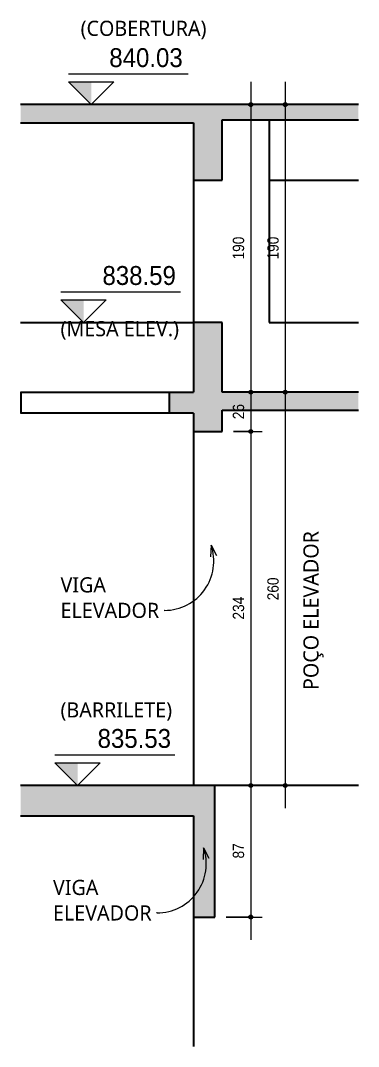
# Model space of a CAD drawing. Header units: centimetres. Extents: x -1095 to 23421, y -520 to 84300.
# Drawn here: x 6900 to 7123, y 83380 to 84059 of the extents above; entities that cross this region are included whole.
import ezdxf

# ---------------------------------------------------------------- set-up
doc = ezdxf.new("R2010")
doc.units = ezdxf.units.CM
for name, color, linetype, lineweight in [('A-ANNO-DIMS', 7, 'Continuous', 9), ('A-ANNO-DIMS-50', 7, 'Continuous', 9), ('A-FLOR', 7, 'Continuous', 9), ('G-ANNO-DIMS', 7, 'Continuous', 9), ('G-ANNO-TEXT', 7, 'Continuous', 9), ('S-BEAM', 7, 'Continuous', 9), ('S-COLS', 7, 'Continuous', 9)]:
    doc.layers.add(name, color=color, linetype=linetype, lineweight=lineweight)
doc.styles.add('Fira Sans', font='', dxfattribs={"width": 0.95, "height": 12.5})
doc.styles.add('Fira Sans_1', font='', dxfattribs={"width": 0.9, "height": 7.5})
doc.styles.add('Gadugi_1', font='gadugi.ttf', dxfattribs={"height": 10})
doc.styles.get('Fira Sans').set_extended_font_data('Fira Sans')
doc.styles.get('Fira Sans_1').set_extended_font_data('Fira Sans')
doc.dimstyles.new('PED_R80_1_5mm_ACIMA_As_ESQ__R00', dxfattribs={"dimscale": 30.48, "dimtxt": 10.229846, "dimasz": 0.328084, "dimexe": 0.246063, "dimexo": 0.246063, "dimgap": 0.049213, "dimtad": 1, "dimdec": 1, "dimrnd": 0.5, "dimdsep": 46, "dimtxsty": 'Fira Sans_1', "dimblk1": 'DOTSMALL', "dimblk2": 'DOTSMALL', "dimsah": 1, "dimcen": 0.09, "dimdle": 0.492126, "dimazin": 0, "dimtfac": 1, "dimtdec": 4, "dimtix": 1, "dimtmove": 0, "dimatfit": 3, "dimfxl": 1, "dimtvp": 1, "dimtolj": 1, "dimtzin": 0, "dimarcsym": 2})

# ---------------------------------------------------------------- blocks, each defined once
blk = doc.blocks.new('DIMBLOCK232-CT500 - CORTE VIGA_ELEVADOR')
at = {"layer": 'A-ANNO-DIMS-50', "true_color": 0x000032}
h = blk.add_hatch(color=178, dxfattribs=at)
edge = h.paths.add_edge_path(flags=0)
edge.add_arc((7052, 84003), 1.25, 0, 360)
h = blk.add_hatch(color=178, dxfattribs=at)
edge = h.paths.add_edge_path(flags=0)
edge.add_arc((7052, 83813), 1.25, 0, 360)
at = {"layer": 'A-ANNO-DIMS-50', "color": 178, "true_color": 0x000032}
for p, q in [((7052, 84018), (7052, 83813)), ((7046.27, 84003), (7059.5, 84003)), ((7052, 84003), (7046.27, 84003)), ((7046.27, 83813), (7059.5, 83813)), ((7052, 83813), (7046.27, 83813))]:
    blk.add_line(p, q, dxfattribs=at)
for centre in [(7052, 84003), (7052, 83813)]:
    blk.add_circle(centre, 1.25, dxfattribs=at)
at = {"layer": 'A-ANNO-DIMS-50', "color": 0, "insert": (7040.12, 83900.66), "char_height": 7.5, "width": 17.6268, "attachment_point": 1, "rotation": 90, "line_spacing_factor": 1.049215, "style": 'Fira Sans_1'}
blk.add_mtext('190', dxfattribs=at)
blk = doc.blocks.new('_DotSmall')
at = {"color": 0, "linetype": 'ByBlock', "const_width": 0.5}
blk.add_lwpolyline([(-0.0625, 0, 1), (0.0625, 0, 1)], format="xyb", close=True, dxfattribs=at)
blk = doc.blocks.new('DIMBLOCK233-CT500 - CORTE VIGA_ELEVADOR')
at = {"layer": 'A-ANNO-DIMS-50', "true_color": 0x000032}
h = blk.add_hatch(color=178, dxfattribs=at)
edge = h.paths.add_edge_path(flags=0)
edge.add_arc((7052, 83813), 1.25, 0, 360)
h = blk.add_hatch(color=178, dxfattribs=at)
edge = h.paths.add_edge_path(flags=0)
edge.add_arc((7052, 83787), 1.25, 0, 360)
at = {"layer": 'A-ANNO-DIMS-50', "color": 178, "true_color": 0x000032}
for p, q in [((7046.27, 83813), (7059.5, 83813)), ((7052, 83813), (7046.27, 83813)), ((7052, 83813), (7052, 83787)), ((7040.65, 83787), (7059.5, 83787)), ((7052, 83787), (7040.65, 83787))]:
    blk.add_line(p, q, dxfattribs=at)
for centre in [(7052, 83813), (7052, 83787)]:
    blk.add_circle(centre, 1.25, dxfattribs=at)
at = {"layer": 'A-ANNO-DIMS-50', "color": 0, "insert": (7040.12, 83795.08), "char_height": 7.5, "width": 11.8037, "attachment_point": 1, "rotation": 90, "line_spacing_factor": 1.049215, "style": 'Fira Sans_1'}
blk.add_mtext('26', dxfattribs=at)
blk = doc.blocks.new('DIMBLOCK234-CT500 - CORTE VIGA_ELEVADOR')
at = {"layer": 'A-ANNO-DIMS-50', "true_color": 0x000032}
h = blk.add_hatch(color=178, dxfattribs=at)
edge = h.paths.add_edge_path(flags=0)
edge.add_arc((7052, 83787), 1.25, 0, 360)
h = blk.add_hatch(color=178, dxfattribs=at)
edge = h.paths.add_edge_path(flags=0)
edge.add_arc((7052, 83553), 1.25, 0, 360)
at = {"layer": 'A-ANNO-DIMS-50', "color": 178, "true_color": 0x000032}
for p, q in [((7040.65, 83787), (7059.5, 83787)), ((7052, 83787), (7040.65, 83787)), ((7052, 83787), (7052, 83553)), ((7035.65, 83553), (7059.5, 83553)), ((7052, 83553), (7035.65, 83553))]:
    blk.add_line(p, q, dxfattribs=at)
for centre in [(7052, 83787), (7052, 83553)]:
    blk.add_circle(centre, 1.25, dxfattribs=at)
at = {"layer": 'A-ANNO-DIMS-50', "color": 0, "insert": (7040.12, 83662.66), "char_height": 7.5, "width": 17.6268, "attachment_point": 1, "rotation": 90, "line_spacing_factor": 1.049215, "style": 'Fira Sans_1'}
blk.add_mtext('234', dxfattribs=at)
blk = doc.blocks.new('DIMBLOCK235-CT500 - CORTE VIGA_ELEVADOR')
at = {"layer": 'A-ANNO-DIMS-50', "true_color": 0x000032}
h = blk.add_hatch(color=178, dxfattribs=at)
edge = h.paths.add_edge_path(flags=0)
edge.add_arc((7052, 83553), 1.25, 0, 360)
h = blk.add_hatch(color=178, dxfattribs=at)
edge = h.paths.add_edge_path(flags=0)
edge.add_arc((7052, 83466), 1.25, 0, 360)
at = {"layer": 'A-ANNO-DIMS-50', "color": 178, "true_color": 0x000032}
for p, q in [((7035.65, 83553), (7059.5, 83553)), ((7052, 83553), (7035.65, 83553)), ((7052, 83553), (7052, 83451)), ((7035.65, 83466), (7059.5, 83466)), ((7052, 83466), (7035.65, 83466))]:
    blk.add_line(p, q, dxfattribs=at)
for centre in [(7052, 83553), (7052, 83466)]:
    blk.add_circle(centre, 1.25, dxfattribs=at)
at = {"layer": 'A-ANNO-DIMS-50', "color": 0, "insert": (7040.12, 83504.71), "char_height": 7.5, "width": 11.4889, "attachment_point": 1, "rotation": 90, "line_spacing_factor": 1.049215, "style": 'Fira Sans_1'}
blk.add_mtext('87', dxfattribs=at)
blk = doc.blocks.new('DIMBLOCK236-CT500 - CORTE VIGA_ELEVADOR')
at = {"layer": 'A-ANNO-DIMS-50', "true_color": 0x000032}
h = blk.add_hatch(color=178, dxfattribs=at)
edge = h.paths.add_edge_path(flags=0)
edge.add_arc((7074.86, 84003), 1.25, 0, 360)
h = blk.add_hatch(color=178, dxfattribs=at)
edge = h.paths.add_edge_path(flags=0)
edge.add_arc((7074.86, 83813), 1.25, 0, 360)
at = {"layer": 'A-ANNO-DIMS-50', "color": 178, "true_color": 0x000032}
for p, q in [((7074.86, 84018), (7074.86, 83813)), ((7069.13, 84003), (7082.36, 84003)), ((7074.86, 84003), (7069.13, 84003)), ((7069.13, 83813), (7082.36, 83813)), ((7074.86, 83813), (7069.13, 83813))]:
    blk.add_line(p, q, dxfattribs=at)
for centre in [(7074.86, 84003), (7074.86, 83813)]:
    blk.add_circle(centre, 1.25, dxfattribs=at)
at = {"layer": 'A-ANNO-DIMS-50', "color": 0, "insert": (7062.97, 83900.66), "char_height": 7.5, "width": 17.6268, "attachment_point": 1, "rotation": 90, "line_spacing_factor": 1.049215, "style": 'Fira Sans_1'}
blk.add_mtext('190', dxfattribs=at)
blk = doc.blocks.new('DIMBLOCK237-CT500 - CORTE VIGA_ELEVADOR')
at = {"layer": 'A-ANNO-DIMS-50', "true_color": 0x000032}
h = blk.add_hatch(color=178, dxfattribs=at)
edge = h.paths.add_edge_path(flags=0)
edge.add_arc((7074.86, 83813), 1.25, 0, 360)
h = blk.add_hatch(color=178, dxfattribs=at)
edge = h.paths.add_edge_path(flags=0)
edge.add_arc((7074.86, 83553), 1.25, 0, 360)
at = {"layer": 'A-ANNO-DIMS-50', "color": 178, "true_color": 0x000032}
for p, q in [((7069.13, 83813), (7082.36, 83813)), ((7074.86, 83813), (7069.13, 83813)), ((7074.86, 83813), (7074.86, 83538)), ((7035.65, 83553), (7082.36, 83553)), ((7074.86, 83553), (7035.65, 83553))]:
    blk.add_line(p, q, dxfattribs=at)
for centre in [(7074.86, 83813), (7074.86, 83553)]:
    blk.add_circle(centre, 1.25, dxfattribs=at)
at = {"layer": 'A-ANNO-DIMS-50', "color": 0, "insert": (7062.97, 83675.39), "char_height": 7.5, "width": 18.2563, "attachment_point": 1, "rotation": 90, "line_spacing_factor": 1.049215, "style": 'Fira Sans_1'}
blk.add_mtext('260', dxfattribs=at)
blk = doc.blocks.new('Elevações de ponto - SIMBOLO DE NÍVEL-CORTE-2219088-CT500 - CORTE VIGA_ELEVADOR')
at = {"layer": 'G-ANNO-DIMS'}
blk.add_hatch(color=256, dxfattribs=at).paths.add_polyline_path([(-587.64, 83568), (-587.64, 83553), (-602.64, 83568)], flags=0)
for p, q in [((-523.44, 83573.09), (-602.64, 83573.09)), ((-587.64, 83553), (-602.64, 83568)), ((-602.64, 83568), (-572.64, 83568)), ((-572.64, 83568), (-587.64, 83553))]:
    blk.add_line(p, q, dxfattribs=at)

msp = doc.modelspace()

# ---------------------------------------------------------------- hatches: boundary and pattern name
at = {"layer": 'A-FLOR', "lineweight": 18, "true_color": 0xa6a6a6}
for points in [[(7014.15, 83991), (7014.15, 84003), (6899.73, 84003), (6899.73, 83991)], [(7123.26, 83993), (7123.26, 84003), (7033.15, 84003), (7033.15, 83993)], [(7123.26, 83801), (7123.26, 83813), (7033.15, 83813), (7033.15, 83801)], [(7014.15, 83533), (7014.15, 83553), (6899.73, 83553), (6899.73, 83533)]]:
    msp.add_hatch(color=253, dxfattribs=at).paths.add_polyline_path(points, flags=0)
h = msp.add_hatch(color=253, dxfattribs=at)
h.paths.add_polyline_path([(6900.15, 83799), (6900.15, 83813), (6899.73, 83813), (6899.73, 83799)], flags=0)
h.paths.add_polyline_path([(7014.15, 83799), (7014.15, 83813), (6998.15, 83813), (6998.15, 83799)], flags=0)
at = {"layer": 'S-BEAM', "true_color": 0xa6a6a6}
for points in [[(7014.15, 83953), (7033.15, 83953), (7033.15, 84003), (7014.15, 84003), (7014.15, 83991)], [(7014.15, 83787), (7033.15, 83787), (7033.15, 83859), (7014.15, 83859), (7014.15, 83799)], [(7028.15, 83466), (7028.15, 83553), (7014.15, 83553), (7014.15, 83466)]]:
    msp.add_hatch(color=253, dxfattribs=at).paths.add_polyline_path(points, flags=0)

# ---------------------------------------------------------------- linework, layer by layer
at = {"layer": 'A-FLOR', "lineweight": 25}
for p, q in [((7014.15, 84003), (6899.73, 84003)), ((7123.26, 84003), (7033.15, 84003)), ((6899.73, 83991), (7014.15, 83991)), ((7033.15, 83993), (7123.26, 83993)), ((6899.73, 83813), (7014.15, 83813)), ((6900.15, 83799), (6900.15, 83813)), ((6998.15, 83813), (6998.15, 83799)), ((7123.26, 83813), (7033.15, 83813)), ((7033.15, 83801), (7123.26, 83801)), ((7014.15, 83799), (6899.73, 83799)), ((7014.15, 83553), (6899.73, 83553)), ((6899.73, 83533), (7014.15, 83533))]:
    msp.add_line(p, q, dxfattribs=at)
at = {"layer": 'G-ANNO-DIMS'}
msp.add_line((7023.65, 83859), (6941.41, 83859), dxfattribs=at)
at = {"layer": 'G-ANNO-TEXT'}
for p, q in [((7025.84, 83711.81), (7025.47, 83704.06)), ((7025.84, 83711.81), (7029.39, 83704.91)), ((6995.01, 83668.71), (6994.67, 83668.71)), ((7020.84, 83511.81), (7020.47, 83504.06)), ((7020.84, 83511.81), (7024.39, 83504.91)), ((6990.01, 83468.71), (6989.67, 83468.71))]:
    msp.add_line(p, q, dxfattribs=at)
for centre in [(6995.01, 83701.29), (6990.01, 83501.29)]:
    msp.add_arc(centre, 32.58, 270, 18.85213, dxfattribs=at)
at = {"layer": 'S-BEAM', "lineweight": 25}
for p, q in [((7033.15, 84003), (7014.15, 84003)), ((7014.15, 83991), (7014.15, 83953)), ((7033.15, 83953), (7033.15, 83993)), ((7064.15, 83993), (7064.15, 83953)), ((7014.15, 83953), (7033.15, 83953)), ((7064.15, 83953), (7123.26, 83953)), ((6899.73, 83859), (7014.15, 83859)), ((7033.15, 83859), (7014.15, 83859)), ((7014.15, 83859), (7014.15, 83813)), ((7033.15, 83813), (7033.15, 83859)), ((7064.15, 83859), (7123.26, 83859)), ((7033.15, 83787), (7033.15, 83801)), ((7014.15, 83799), (7014.15, 83787)), ((7014.15, 83787), (7033.15, 83787)), ((7028.15, 83553), (7014.15, 83553)), ((7028.15, 83466), (7028.15, 83553)), ((7014.15, 83533), (7014.15, 83466)), ((7014.15, 83466), (7028.15, 83466))]:
    msp.add_line(p, q, dxfattribs=at)
at = {"layer": 'S-COLS', "lineweight": 25}
for p, q in [((7064.15, 83993), (7064.15, 83859)), ((7014.15, 83953), (7014.15, 83859)), ((7014.15, 83787), (7014.15, 83553)), ((7123.26, 83553), (7028.15, 83553)), ((7123.26, 83553), (7028.15, 83553)), ((7014.15, 83466), (7014.15, 83380.44))]:
    msp.add_line(p, q, dxfattribs=at)

# ---------------------------------------------------------------- block references
at = {"layer": 'G-ANNO-DIMS'}
for p in [(7534.16, 450), (7529.04, 306), (7525.15, 0)]:
    msp.add_blockref('Elevações de ponto - SIMBOLO DE NÍVEL-CORTE-2219088-CT500 - CORTE VIGA_ELEVADOR', p, dxfattribs=at)

# ---------------------------------------------------------------- texts
at = {"layer": 'G-ANNO-DIMS', "char_height": 12.5, "attachment_point": 1, "line_spacing_factor": 1.049215, "style": 'Fira Sans'}
for s, insert, width in [('840.03', (6958.45, 84040.31), 61.376), ('838.59', (6953.93, 83896.31), 59.9439), ('835.53', (6950.71, 83590.31), 58.3072)]:
    msp.add_mtext(s, dxfattribs=dict(at, insert=insert, width=width))
at = {"layer": 'G-ANNO-TEXT', "char_height": 10, "attachment_point": 1, "style": 'Gadugi_1'}
for s, insert, width in [('(COBERTURA)', (6939.5, 84058.45), 106.2236), ('(MESA ELEV.)', (6926.21, 83859.91), 100.2109), ('VIGA', (6926.21, 83690.58), 38.481), ('ELEVADOR', (6926.21, 83673.71), 82.9747), ('(BARRILETE)', (6926.21, 83607.93), 91.7932), ('VIGA', (6921.21, 83490.58), 38.481), ('ELEVADOR', (6921.21, 83473.71), 82.9747)]:
    msp.add_mtext(s, dxfattribs=dict(at, insert=insert, width=width))
at = {"layer": 'G-ANNO-TEXT', "insert": (7086.83, 83616.05), "char_height": 10, "width": 133.8818, "attachment_point": 1, "rotation": 90, "style": 'Gadugi_1'}
msp.add_mtext('POÇO ELEVADOR', dxfattribs=at)

# ---------------------------------------------------------------- dimensions: what is measured, and where the dimension line sits
at = {"layer": 'A-ANNO-DIMS', "color": 178, "true_color": 0x000032}
for base, p1, p2, override, picture, middle in [((7052, 83813), (7053.77, 84003), (7053.77, 83813), {"dimpost": '<>', "dimfxl": 190}, 'DIMBLOCK232-CT500 - CORTE VIGA_ELEVADOR', (7046.63, 83908)), ((7074.86, 83813), (7076.63, 84003), (7076.63, 83813), {"dimpost": '<>', "dimfxl": 190}, 'DIMBLOCK236-CT500 - CORTE VIGA_ELEVADOR', (7069.49, 83908)), ((7074.86, 83553), (7076.63, 83813), (7028.15, 83553), {"dimpost": '<>', "dimfxl": 264.481325}, 'DIMBLOCK237-CT500 - CORTE VIGA_ELEVADOR', (7069.54, 83683)), ((7052, 83787), (7053.77, 83813), (7033.15, 83787), {"dimpost": '<>', "dimfxl": 33.188549}, 'DIMBLOCK233-CT500 - CORTE VIGA_ELEVADOR', (7046.69, 83800)), ((7052, 83553), (7033.15, 83787), (7028.15, 83553), {"dimpost": '<>', "dimfxl": 234.053413}, 'DIMBLOCK234-CT500 - CORTE VIGA_ELEVADOR', (7046.69, 83670)), ((7052, 83466), (7028.15, 83553), (7028.15, 83466), {"dimpost": '<>', "dimfxl": 87}, 'DIMBLOCK235-CT500 - CORTE VIGA_ELEVADOR', (7046.69, 83509.5))]:
    dim = msp.add_linear_dim(base=base, p1=p1, p2=p2, angle=90, dimstyle='PED_R80_1_5mm_ACIMA_As_ESQ__R00', override=override, dxfattribs=at)
    dim.commit()
    dim.dimension.update_dxf_attribs({"geometry": picture, "text_midpoint": middle})

doc.saveas('drawing.dxf')
